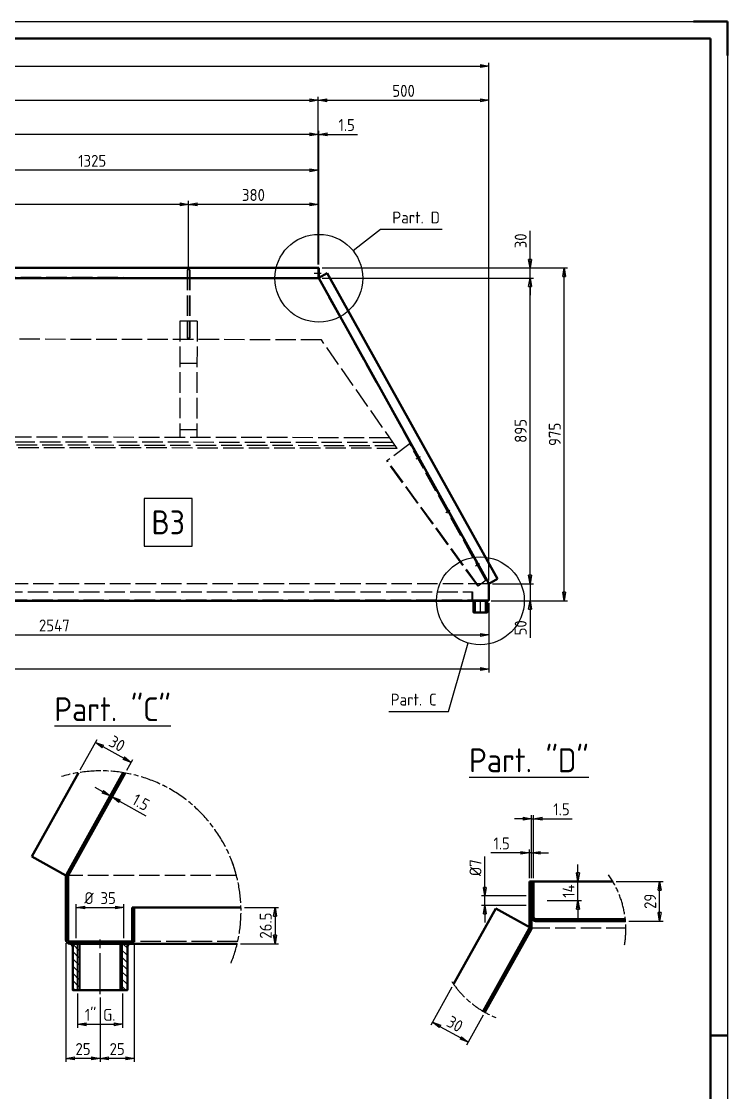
# Model space of a CAD drawing. Header units: millimetres. Extents: x 0 to 8400, y 0 to 5940.
# Drawn here: x 6331 to 8400, y 2803 to 5940 of the extents above; entities that cross this region are included whole.
import ezdxf

# ---------------------------------------------------------------- set-up
doc = ezdxf.new("R2010")
doc.units = ezdxf.units.MM
doc.header["$LTSCALE"] = 10
for name, pattern in [('AM_ISO02W050', [7.5, 6, -1.5]), ('AM_ISO08W050', [18, 12, -1.5, 3, -1.5]), ('AM_ISO08W050x2', [9, 6, -0.75, 1.5, -0.75])]:
    doc.linetypes.add(name, pattern=pattern)
for name, color, linetype, lineweight in [('AM_0', 7, 'Continuous', 50), ('AM_3', 6, 'AM_ISO02W050', 25), ('AM_4', 3, 'Continuous', 25), ('AM_5', 3, 'Continuous', 25), ('AM_7', 4, 'AM_ISO08W050', 25), ('AM_8', 1, 'Continuous', 25), ('AM_BOR', 7, 'Continuous', 50)]:
    doc.layers.add(name, color=color, linetype=linetype, lineweight=lineweight)
doc.styles.add('ACISOTS', font='isocp.shx', dxfattribs={"height": 1, "bigfont": 'bigfont.shx'})
doc.styles.get("Standard").update_dxf_attribs({"font": 'ISOCP.SHX'})
doc.dimstyles.new('AM_ISO$0', dxfattribs={"dimtxt": 3.5, "dimasz": 2.5, "dimexe": 1, "dimexo": 1, "dimgap": 1, "dimtad": 1, "dimdsep": 46, "dimtxsty": 'Standard', "dimblk": 'CLOSED', "dimcen": 0, "dimclrd": 256, "dimclre": 256, "dimclrt": 2, "dimadec": 0, "dimazin": 2, "dimtp": 0.1, "dimtm": 0.1, "dimtfac": 0.71, "dimtmove": 0, "dimatfit": 3, "dimfxl": 0, "dimlwd": -1, "dimlwe": -1, "dimarcsym": 1})
pattern_1 = [(135, (3152.084, 2556.747), (-10.6066, -10.6066), [])]
pattern_2 = [(45, (7175.4835, -2126.1043), (-3.535534, 3.535534), [])]
pattern_3 = [(135, (7175.4835, -2126.1043), (-3.535534, -3.535534), [])]

# ---------------------------------------------------------------- blocks, each defined once
blk = doc.blocks.new('A1')
for p, q in [((835, 589), (5, 589)), ((835, 5), (835, 589))]:
    blk.add_line(p, q)
at = {"color": 2}
blk.add_line((840, 297), (835, 297), dxfattribs=at)
at = {"layer": 'AM_BOR', "color": 1, "lineweight": 25}
for p, q in [((0, 594), (840, 594)), ((840, 594), (840, 0))]:
    blk.add_line(p, q, dxfattribs=at)
at = {"layer": 'AM_BOR'}
for p, q in [((840, 594), (830, 594)), ((840, 584), (840, 594))]:
    blk.add_line(p, q, dxfattribs=at)
blk = doc.blocks.new('_Closed')
at = {"color": 0, "linetype": 'ByBlock', "lineweight": -2}
for p, q in [((-1, 0.17), (0, 0)), ((-1, 0.17), (-1, -0.17)), ((0, 0), (-1, -0.17)), ((0, 0), (-1, 0))]:
    blk.add_line(p, q, dxfattribs=at)
blk = doc.blocks.new('*D18')
at = {"layer": 'AM_5', "transparency": 16777216}
for p, q in [((7700.7, 4236.1), (7700.7, 4133.1)), ((5153.7, 4234.6), (5153.7, 4133.1)), ((5178.7, 4143.1), (7675.7, 4143.1))]:
    blk.add_line(p, q, dxfattribs=at)
at = {"layer": 'Defpoints', "color": 0, "transparency": 16777216}
for p in [(5153.7, 4244.6), (7700.7, 4246.1), (7700.7, 4143.1)]:
    blk.add_point(p, dxfattribs=at)
at = {"layer": 'AM_5', "transparency": 16777216, "xscale": 25, "yscale": 25, "zscale": 25, "rotation": 180}
blk.add_blockref('_Closed', (5153.7, 4143.1), dxfattribs=at)
at = {"layer": 'AM_5', "transparency": 16777216, "xscale": 25, "yscale": 25, "zscale": 25}
blk.add_blockref('_Closed', (7700.7, 4143.1), dxfattribs=at)
at = {"layer": 'AM_5', "color": 2, "transparency": 16777216, "insert": (6427.2, 4170.6), "char_height": 35, "attachment_point": 5}
blk.add_mtext('2547', dxfattribs=at)
blk = doc.blocks.new('*D19')
at = {"layer": 'AM_5', "transparency": 16777216}
for p, q in [((600.7, 4236.1), (600.7, 4033.1)), ((7700.7, 4236.1), (7700.7, 4033.1)), ((7675.7, 4043.1), (625.7, 4043.1))]:
    blk.add_line(p, q, dxfattribs=at)
at = {"layer": 'Defpoints', "color": 0, "transparency": 16777216}
for p in [(600.7, 4246.1), (7700.7, 4246.1), (600.7, 4043.1)]:
    blk.add_point(p, dxfattribs=at)
at = {"layer": 'AM_5', "transparency": 16777216, "xscale": 25, "yscale": 25, "zscale": 25, "rotation": 180}
blk.add_blockref('_Closed', (600.7, 4043.1), dxfattribs=at)
at = {"layer": 'AM_5', "transparency": 16777216, "xscale": 25, "yscale": 25, "zscale": 25}
blk.add_blockref('_Closed', (7700.7, 4043.1), dxfattribs=at)
at = {"layer": 'AM_5', "color": 2, "transparency": 16777216, "insert": (4150.7, 4070.6), "char_height": 35, "attachment_point": 5}
blk.add_mtext('7100', dxfattribs=at)
blk = doc.blocks.new('A$C2CA74749')
at = {"layer": 'AM_3'}
for p, q in [((0, 0), (450.7, 55)), ((0.3, -2), (451, 53)), ((461.6, -30), (450.7, 55)), ((3.8, -30), (0, 0)), ((3.6, -28), (461.3, -28)), ((3.8, -30), (461.6, -30))]:
    blk.add_line(p, q, dxfattribs=at)
at = {"layer": 'AM_7', "linetype": 'AM_ISO08W050x2'}
for p, q in [((54.8, -36), (54.8, -22)), ((234.2, -36), (234.2, -22)), ((413.7, -36), (413.7, -22))]:
    blk.add_line(p, q, dxfattribs=at)
blk = doc.blocks.new('*D35')
at = {"layer": 'AM_5', "transparency": 16777216}
for p, q in [((6491.4, 3254.6), (6491.4, 3354.6)), ((6516.4, 3344.6), (6606.4, 3344.6)), ((6631.4, 3254.6), (6631.4, 3354.6))]:
    blk.add_line(p, q, dxfattribs=at)
at = {"layer": 'Defpoints', "color": 0, "transparency": 16777216}
for p in [(6631.4, 3344.6), (6491.4, 3244.6), (6631.4, 3244.6)]:
    blk.add_point(p, dxfattribs=at)
at = {"layer": 'AM_5', "transparency": 16777216, "xscale": 25, "yscale": 25, "zscale": 25, "rotation": 180}
blk.add_blockref('_Closed', (6491.4, 3344.6), dxfattribs=at)
at = {"layer": 'AM_5', "transparency": 16777216, "xscale": 25, "yscale": 25, "zscale": 25}
blk.add_blockref('_Closed', (6631.4, 3344.6), dxfattribs=at)
at = {"layer": 'AM_5', "color": 2, "transparency": 16777216, "insert": (6561.4, 3372.1), "char_height": 35, "attachment_point": 5}
blk.add_mtext('%%c 35', dxfattribs=at)
blk = doc.blocks.new('*D36')
at = {"layer": 'AM_5', "transparency": 16777216}
for p, q in [((6495.4, 3092.6), (6495.4, 2992.6)), ((6627.4, 3092.6), (6627.4, 2992.6)), ((6520.4, 3002.6), (6602.4, 3002.6))]:
    blk.add_line(p, q, dxfattribs=at)
at = {"layer": 'Defpoints', "color": 0, "transparency": 16777216}
for p in [(6495.4, 3102.6), (6627.4, 3102.6), (6627.4, 3002.6)]:
    blk.add_point(p, dxfattribs=at)
at = {"layer": 'AM_5', "transparency": 16777216, "xscale": 25, "yscale": 25, "zscale": 25, "rotation": 180}
blk.add_blockref('_Closed', (6495.4, 3002.6), dxfattribs=at)
at = {"layer": 'AM_5', "transparency": 16777216, "xscale": 25, "yscale": 25, "zscale": 25}
blk.add_blockref('_Closed', (6627.4, 3002.6), dxfattribs=at)
at = {"layer": 'AM_5', "color": 2, "transparency": 16777216, "insert": (6561.4, 3030.2), "char_height": 35, "attachment_point": 5}
blk.add_mtext('1" G.', dxfattribs=at)
blk = doc.blocks.new('*D47')
at = {"layer": 'AM_5', "transparency": 16777216}
for p, q in [((7688.8, 3403.7), (7688.8, 3494.2)), ((7809.6, 3378.7), (7678.8, 3378.7)), ((7688.8, 3350.7), (7688.8, 3378.7)), ((7809.6, 3350.7), (7678.8, 3350.7)), ((7688.8, 3325.7), (7688.8, 3300.7))]:
    blk.add_line(p, q, dxfattribs=at)
at = {"layer": 'Defpoints', "color": 0, "transparency": 16777216}
for p in [(7688.8, 3378.7), (7819.6, 3378.7), (7819.6, 3350.7)]:
    blk.add_point(p, dxfattribs=at)
at = {"layer": 'AM_5', "transparency": 16777216, "xscale": 25, "yscale": 25, "zscale": 25}
for p, rotation in [((7688.8, 3378.7), 270), ((7688.8, 3350.7), 90)]:
    blk.add_blockref('_Closed', p, dxfattribs=dict(at, rotation=rotation))
at = {"layer": 'AM_5', "color": 2, "transparency": 16777216, "insert": (7661.3, 3461.4), "char_height": 35, "attachment_point": 5, "rotation": 90}
blk.add_mtext('%%c7', dxfattribs=at)
blk = doc.blocks.new('*D48')
at = {"layer": 'AM_5', "transparency": 16777216}
for p, q in [((7819.6, 3430.7), (7819.6, 3514.7)), ((7825.6, 3430.7), (7825.6, 3514.7)), ((7794.6, 3504.7), (7706.1, 3504.7)), ((7825.6, 3504.7), (7819.6, 3504.7)), ((7850.6, 3504.7), (7875.6, 3504.7))]:
    blk.add_line(p, q, dxfattribs=at)
at = {"layer": 'Defpoints', "color": 0, "transparency": 16777216}
for p in [(7819.6, 3504.7), (7819.6, 3420.7), (7825.6, 3420.7)]:
    blk.add_point(p, dxfattribs=at)
at = {"layer": 'AM_5', "transparency": 16777216, "xscale": 25, "yscale": 25, "zscale": 25}
blk.add_blockref('_Closed', (7819.6, 3504.7), dxfattribs=at)
at = {"layer": 'AM_5', "transparency": 16777216, "xscale": 25, "yscale": 25, "zscale": 25, "rotation": 180}
blk.add_blockref('_Closed', (7825.6, 3504.7), dxfattribs=at)
at = {"layer": 'AM_5', "color": 2, "transparency": 16777216, "insert": (7737.9, 3532.2), "char_height": 35, "attachment_point": 5}
blk.add_mtext('1.5', dxfattribs=at)
blk = doc.blocks.new('*D49')
at = {"layer": 'AM_5', "transparency": 16777216}
for p, q in [((7825.6, 3430.7), (7825.6, 3614.7)), ((7831.6, 3430.7), (7831.6, 3614.7)), ((7800.6, 3604.7), (7775.6, 3604.7)), ((7825.6, 3604.7), (7831.6, 3604.7)), ((7856.6, 3604.7), (7945, 3604.7))]:
    blk.add_line(p, q, dxfattribs=at)
at = {"layer": 'Defpoints', "color": 0, "transparency": 16777216}
for p in [(7831.6, 3604.7), (7825.6, 3420.7), (7831.6, 3420.7)]:
    blk.add_point(p, dxfattribs=at)
at = {"layer": 'AM_5', "transparency": 16777216, "xscale": 25, "yscale": 25, "zscale": 25}
blk.add_blockref('_Closed', (7825.6, 3604.7), dxfattribs=at)
at = {"layer": 'AM_5', "transparency": 16777216, "xscale": 25, "yscale": 25, "zscale": 25, "rotation": 180}
blk.add_blockref('_Closed', (7831.6, 3604.7), dxfattribs=at)
at = {"layer": 'AM_5', "color": 2, "transparency": 16777216, "insert": (7913.3, 3632.2), "char_height": 35, "attachment_point": 5}
blk.add_mtext('1.5', dxfattribs=at)
blk = doc.blocks.new('*D50')
at = {"layer": 'AM_5', "transparency": 16777216}
for p, q in [((7961.6, 3445.7), (7961.6, 3470.7)), ((7841.6, 3420.7), (7971.6, 3420.7)), ((7961.6, 3364.7), (7961.6, 3420.7)), ((7871.6, 3364.7), (7971.6, 3364.7)), ((7961.6, 3339.7), (7961.6, 3314.7))]:
    blk.add_line(p, q, dxfattribs=at)
at = {"layer": 'Defpoints', "color": 0, "transparency": 16777216}
for p in [(7831.6, 3420.7), (7961.6, 3420.7), (7861.6, 3364.7)]:
    blk.add_point(p, dxfattribs=at)
at = {"layer": 'AM_5', "transparency": 16777216, "xscale": 25, "yscale": 25, "zscale": 25}
for p, rotation in [((7961.6, 3420.7), 270), ((7961.6, 3364.7), 90)]:
    blk.add_blockref('_Closed', p, dxfattribs=dict(at, rotation=rotation))
at = {"layer": 'AM_5', "color": 2, "transparency": 16777216, "insert": (7934.1, 3392.7), "char_height": 35, "attachment_point": 5, "rotation": 90}
blk.add_mtext('14', dxfattribs=at)
blk = doc.blocks.new('*D51')
at = {"layer": 'AM_5', "transparency": 16777216}
for p, q in [((8073.9, 3420.7), (8210.8, 3420.7)), ((8200.8, 3329.7), (8200.8, 3395.7)), ((8110.8, 3304.7), (8210.8, 3304.7))]:
    blk.add_line(p, q, dxfattribs=at)
at = {"layer": 'Defpoints', "color": 0, "transparency": 16777216}
for p in [(8063.9, 3420.7), (8200.8, 3420.7), (8100.8, 3304.7)]:
    blk.add_point(p, dxfattribs=at)
at = {"layer": 'AM_5', "transparency": 16777216, "xscale": 25, "yscale": 25, "zscale": 25}
for p, rotation in [((8200.8, 3420.7), 90), ((8200.8, 3304.7), 270)]:
    blk.add_blockref('_Closed', p, dxfattribs=dict(at, rotation=rotation))
at = {"layer": 'AM_5', "color": 2, "transparency": 16777216, "insert": (8173.3, 3362.7), "char_height": 35, "attachment_point": 5, "rotation": 90}
blk.add_mtext('29', dxfattribs=at)
blk = doc.blocks.new('*D52')
at = {"layer": 'AM_5', "transparency": 16777216}
for p, q in [((6661.4, 3240.6), (6661.4, 2892.6)), ((6561.4, 3080.6), (6561.4, 2892.6)), ((6636.4, 2902.6), (6586.4, 2902.6))]:
    blk.add_line(p, q, dxfattribs=at)
at = {"layer": 'Defpoints', "color": 0, "transparency": 16777216}
for p in [(6661.4, 3250.6), (6561.4, 3090.6), (6561.4, 2902.6)]:
    blk.add_point(p, dxfattribs=at)
at = {"layer": 'AM_5', "transparency": 16777216, "xscale": 25, "yscale": 25, "zscale": 25, "rotation": 180}
blk.add_blockref('_Closed', (6561.4, 2902.6), dxfattribs=at)
at = {"layer": 'AM_5', "transparency": 16777216, "xscale": 25, "yscale": 25, "zscale": 25}
blk.add_blockref('_Closed', (6661.4, 2902.6), dxfattribs=at)
at = {"layer": 'AM_5', "color": 2, "transparency": 16777216, "insert": (6611.4, 2930.1), "char_height": 35, "attachment_point": 5}
blk.add_mtext('25', dxfattribs=at)
blk = doc.blocks.new('*D53')
at = {"layer": 'AM_5', "transparency": 16777216}
for p, q in [((6461.4, 3240.6), (6461.4, 2892.6)), ((6561.4, 3080.6), (6561.4, 2892.6)), ((6536.4, 2902.6), (6486.4, 2902.6))]:
    blk.add_line(p, q, dxfattribs=at)
at = {"layer": 'Defpoints', "color": 0, "transparency": 16777216}
for p in [(6461.4, 3250.6), (6561.4, 3090.6), (6461.4, 2902.6)]:
    blk.add_point(p, dxfattribs=at)
at = {"layer": 'AM_5', "transparency": 16777216, "xscale": 25, "yscale": 25, "zscale": 25, "rotation": 180}
blk.add_blockref('_Closed', (6461.4, 2902.6), dxfattribs=at)
at = {"layer": 'AM_5', "transparency": 16777216, "xscale": 25, "yscale": 25, "zscale": 25}
blk.add_blockref('_Closed', (6561.4, 2902.6), dxfattribs=at)
at = {"layer": 'AM_5', "color": 2, "transparency": 16777216, "insert": (6511.4, 2930.1), "char_height": 35, "attachment_point": 5}
blk.add_mtext('25', dxfattribs=at)
blk = doc.blocks.new('*D54')
at = {"layer": 'AM_5', "transparency": 16777216}
for p, q in [((6624.2, 3730.9), (6586.2, 3662.7)), ((6629.4, 3728), (6591.4, 3659.8)), ((6569.2, 3683.6), (6547.4, 3695.8)), ((6591.1, 3671.4), (6596.3, 3668.5)), ((6618.1, 3656.4), (6695.4, 3613.3))]:
    blk.add_line(p, q, dxfattribs=at)
at = {"layer": 'Defpoints', "color": 0, "transparency": 16777216}
for p in [(6629, 3739.6), (6634.3, 3736.7), (6591.1, 3671.4)]:
    blk.add_point(p, dxfattribs=at)
at = {"layer": 'AM_5', "transparency": 16777216, "xscale": 25, "yscale": 25, "zscale": 25}
for p, rotation in [((6591.1, 3671.4), 330.8829260072795), ((6596.3, 3668.5), 150.8829260072795)]:
    blk.add_blockref('_Closed', p, dxfattribs=dict(at, rotation=rotation))
at = {"layer": 'AM_5', "color": 2, "transparency": 16777216, "insert": (6681.1, 3652.8), "char_height": 35, "attachment_point": 5, "rotation": 330.8829}
blk.add_mtext('1.5', dxfattribs=at)
blk = doc.blocks.new('*D55')
at = {"layer": 'AM_5', "transparency": 16777216}
for p, q in [((6984.2, 3344.6), (7084.2, 3344.6)), ((7074.2, 3319.6), (7074.2, 3263.6)), ((6973.1, 3238.6), (7084.2, 3238.6))]:
    blk.add_line(p, q, dxfattribs=at)
at = {"layer": 'Defpoints', "color": 0, "transparency": 16777216}
for p in [(6974.2, 3344.6), (6963.1, 3238.6), (7074.2, 3238.6)]:
    blk.add_point(p, dxfattribs=at)
at = {"layer": 'AM_5', "transparency": 16777216, "xscale": 25, "yscale": 25, "zscale": 25}
for p, rotation in [((7074.2, 3344.6), 90), ((7074.2, 3238.6), 270)]:
    blk.add_blockref('_Closed', p, dxfattribs=dict(at, rotation=rotation))
at = {"layer": 'AM_5', "color": 2, "transparency": 16777216, "insert": (7046.7, 3291.6), "char_height": 35, "attachment_point": 5, "rotation": 90}
blk.add_mtext('26.5', dxfattribs=at)
blk = doc.blocks.new('*D56')
at = {"layer": 'AM_5', "transparency": 16777216}
for p, q in [((7592.4, 3111.1), (7530.5, 3000)), ((7684, 3028.9), (7635.4, 2941.6)), ((7557.2, 2996.5), (7618.4, 2962.5))]:
    blk.add_line(p, q, dxfattribs=at)
at = {"layer": 'Defpoints', "color": 0, "transparency": 16777216}
for p in [(7597.3, 3119.9), (7688.9, 3037.7), (7640.2, 2950.3)]:
    blk.add_point(p, dxfattribs=at)
at = {"layer": 'AM_5', "transparency": 16777216, "xscale": 25, "yscale": 25, "zscale": 25}
for p, rotation in [((7535.4, 3008.7), 150.8829260072643), ((7640.2, 2950.3), 330.8829260072642)]:
    blk.add_blockref('_Closed', p, dxfattribs=dict(at, rotation=rotation))
at = {"layer": 'AM_5', "color": 2, "transparency": 16777216, "insert": (7601.2, 3003.5), "char_height": 35, "attachment_point": 5, "rotation": 330.8829}
blk.add_mtext('30', dxfattribs=at)
blk = doc.blocks.new('*D59')
at = {"layer": 'AM_5', "transparency": 16777216}
for p, q in [((5875.7, 5312.6), (5875.7, 5514.1)), ((7175.7, 5504.1), (5900.7, 5504.1)), ((7200.7, 5228.1), (7200.7, 5514.1))]:
    blk.add_line(p, q, dxfattribs=at)
at = {"layer": 'Defpoints', "color": 0, "transparency": 16777216}
for p in [(5875.7, 5504.1), (5875.7, 5302.6), (7200.7, 5218.1)]:
    blk.add_point(p, dxfattribs=at)
at = {"layer": 'AM_5', "transparency": 16777216, "xscale": 25, "yscale": 25, "zscale": 25, "rotation": 180}
blk.add_blockref('_Closed', (5875.7, 5504.1), dxfattribs=at)
at = {"layer": 'AM_5', "transparency": 16777216, "xscale": 25, "yscale": 25, "zscale": 25}
blk.add_blockref('_Closed', (7200.7, 5504.1), dxfattribs=at)
at = {"layer": 'AM_5', "color": 2, "transparency": 16777216, "insert": (6538.2, 5531.6), "char_height": 35, "attachment_point": 5}
blk.add_mtext('1325', dxfattribs=at)
blk = doc.blocks.new('*D60')
at = {"layer": 'AM_5', "transparency": 16777216}
for p, q in [((4150.7, 5262.3), (4150.7, 5619.1)), ((7200.7, 5228.1), (7200.7, 5619.1)), ((7175.7, 5609.1), (4175.7, 5609.1))]:
    blk.add_line(p, q, dxfattribs=at)
at = {"layer": 'Defpoints', "color": 0, "transparency": 16777216}
for p in [(4150.7, 5609.1), (4150.7, 5252.3), (7200.7, 5218.1)]:
    blk.add_point(p, dxfattribs=at)
at = {"layer": 'AM_5', "transparency": 16777216, "xscale": 25, "yscale": 25, "zscale": 25, "rotation": 180}
blk.add_blockref('_Closed', (4150.7, 5609.1), dxfattribs=at)
at = {"layer": 'AM_5', "transparency": 16777216, "xscale": 25, "yscale": 25, "zscale": 25}
blk.add_blockref('_Closed', (7200.7, 5609.1), dxfattribs=at)
at = {"layer": 'AM_5', "color": 2, "transparency": 16777216, "insert": (5675.7, 5636.6), "char_height": 35, "attachment_point": 5}
blk.add_mtext('3050', dxfattribs=at)
blk = doc.blocks.new('*D63')
at = {"layer": 'AM_5', "transparency": 16777216}
for p, q in [((7200.7, 5228.1), (7200.7, 5619.1)), ((7202.2, 5228.1), (7202.2, 5619.1)), ((7175.7, 5609.1), (7150.7, 5609.1)), ((7200.7, 5609.1), (7202.2, 5609.1)), ((7227.2, 5609.1), (7315.6, 5609.1))]:
    blk.add_line(p, q, dxfattribs=at)
at = {"layer": 'Defpoints', "color": 0, "transparency": 16777216}
for p in [(7202.2, 5609.1), (7200.7, 5218.1), (7202.2, 5218.1)]:
    blk.add_point(p, dxfattribs=at)
at = {"layer": 'AM_5', "transparency": 16777216, "xscale": 25, "yscale": 25, "zscale": 25}
blk.add_blockref('_Closed', (7200.7, 5609.1), dxfattribs=at)
at = {"layer": 'AM_5', "transparency": 16777216, "xscale": 25, "yscale": 25, "zscale": 25, "rotation": 180}
blk.add_blockref('_Closed', (7202.2, 5609.1), dxfattribs=at)
at = {"layer": 'AM_5', "color": 2, "transparency": 16777216, "insert": (7283.9, 5636.6), "char_height": 35, "attachment_point": 5}
blk.add_mtext('1.5', dxfattribs=at)
blk = doc.blocks.new('*D64')
at = {"layer": 'AM_5', "transparency": 16777216}
for p, q in [((1100.7, 5228.1), (1100.7, 5719.1)), ((7200.7, 5228.1), (7200.7, 5719.1)), ((1125.7, 5709.1), (7175.7, 5709.1))]:
    blk.add_line(p, q, dxfattribs=at)
at = {"layer": 'Defpoints', "color": 0, "transparency": 16777216}
for p in [(7200.7, 5709.1), (1100.7, 5218.1), (7200.7, 5218.1)]:
    blk.add_point(p, dxfattribs=at)
at = {"layer": 'AM_5', "transparency": 16777216, "xscale": 25, "yscale": 25, "zscale": 25, "rotation": 180}
blk.add_blockref('_Closed', (1100.7, 5709.1), dxfattribs=at)
at = {"layer": 'AM_5', "transparency": 16777216, "xscale": 25, "yscale": 25, "zscale": 25}
blk.add_blockref('_Closed', (7200.7, 5709.1), dxfattribs=at)
at = {"layer": 'AM_5', "color": 2, "transparency": 16777216, "insert": (4150.7, 5736.6), "char_height": 35, "attachment_point": 5}
blk.add_mtext('6100', dxfattribs=at)
blk = doc.blocks.new('*D73')
at = {"layer": 'AM_5', "transparency": 16777216}
for p, q in [((7212.2, 5218.1), (7931.2, 5218.1)), ((7921.2, 4268.1), (7921.2, 5193.1)), ((7707.7, 4243.1), (7931.2, 4243.1))]:
    blk.add_line(p, q, dxfattribs=at)
at = {"layer": 'Defpoints', "color": 0, "transparency": 16777216}
for p in [(7202.2, 5218.1), (7921.2, 5218.1), (7697.7, 4243.1)]:
    blk.add_point(p, dxfattribs=at)
at = {"layer": 'AM_5', "transparency": 16777216, "xscale": 25, "yscale": 25, "zscale": 25}
for p, rotation in [((7921.2, 5218.1), 90), ((7921.2, 4243.1), 270)]:
    blk.add_blockref('_Closed', p, dxfattribs=dict(at, rotation=rotation))
at = {"layer": 'AM_5', "color": 2, "transparency": 16777216, "insert": (7893.7, 4730.6), "char_height": 35, "attachment_point": 5, "rotation": 90}
blk.add_mtext('975', dxfattribs=at)
blk = doc.blocks.new('*D74')
at = {"layer": 'AM_5', "transparency": 16777216}
for p, q in [((7821.2, 4318.1), (7821.2, 4343.1)), ((7710.7, 4293.1), (7831.2, 4293.1)), ((7821.2, 4293.1), (7821.2, 4243.1)), ((7707.7, 4243.1), (7831.2, 4243.1)), ((7821.2, 4218.1), (7821.2, 4134.5))]:
    blk.add_line(p, q, dxfattribs=at)
at = {"layer": 'Defpoints', "color": 0, "transparency": 16777216}
for p in [(7700.7, 4293.1), (7697.7, 4243.1), (7821.2, 4243.1)]:
    blk.add_point(p, dxfattribs=at)
at = {"layer": 'AM_5', "transparency": 16777216, "xscale": 25, "yscale": 25, "zscale": 25}
for p, rotation in [((7821.2, 4293.1), 270), ((7821.2, 4243.1), 90)]:
    blk.add_blockref('_Closed', p, dxfattribs=dict(at, rotation=rotation))
at = {"layer": 'AM_5', "color": 2, "transparency": 16777216, "insert": (7793.7, 4163.8), "char_height": 35, "attachment_point": 5, "rotation": 90}
blk.add_mtext('50', dxfattribs=at)
blk = doc.blocks.new('*D75')
at = {"layer": 'AM_5', "transparency": 16777216}
for p, q in [((7212.2, 5188.1), (7831.2, 5188.1)), ((7821.2, 4318.1), (7821.2, 5163.1)), ((7710.7, 4293.1), (7831.2, 4293.1))]:
    blk.add_line(p, q, dxfattribs=at)
at = {"layer": 'Defpoints', "color": 0, "transparency": 16777216}
for p in [(7202.2, 5188.1), (7821.2, 5188.1), (7700.7, 4293.1)]:
    blk.add_point(p, dxfattribs=at)
at = {"layer": 'AM_5', "transparency": 16777216, "xscale": 25, "yscale": 25, "zscale": 25}
for p, rotation in [((7821.2, 5188.1), 90), ((7821.2, 4293.1), 270)]:
    blk.add_blockref('_Closed', p, dxfattribs=dict(at, rotation=rotation))
at = {"layer": 'AM_5', "color": 2, "transparency": 16777216, "insert": (7793.7, 4740.6), "char_height": 35, "attachment_point": 5, "rotation": 90}
blk.add_mtext('895', dxfattribs=at)
blk = doc.blocks.new('*D76')
at = {"layer": 'AM_5', "transparency": 16777216}
for p, q in [((7821.2, 5243.1), (7821.2, 5326.6)), ((7212.2, 5218.1), (7831.2, 5218.1)), ((7821.2, 5188.1), (7821.2, 5218.1)), ((7212.2, 5188.1), (7831.2, 5188.1)), ((7821.2, 5163.1), (7821.2, 5138.1))]:
    blk.add_line(p, q, dxfattribs=at)
at = {"layer": 'Defpoints', "color": 0, "transparency": 16777216}
for p in [(7202.2, 5218.1), (7821.2, 5218.1), (7202.2, 5188.1)]:
    blk.add_point(p, dxfattribs=at)
at = {"layer": 'AM_5', "transparency": 16777216, "xscale": 25, "yscale": 25, "zscale": 25}
for p, rotation in [((7821.2, 5218.1), 270), ((7821.2, 5188.1), 90)]:
    blk.add_blockref('_Closed', p, dxfattribs=dict(at, rotation=rotation))
at = {"layer": 'AM_5', "color": 2, "transparency": 16777216, "insert": (7793.7, 5297.3), "char_height": 35, "attachment_point": 5, "rotation": 90}
blk.add_mtext('30', dxfattribs=at)
blk = doc.blocks.new('*D79')
at = {"layer": 'AM_5', "transparency": 16777216}
for p, q in [((600.7, 4302.3), (600.7, 5819.1)), ((625.7, 5809.1), (7675.7, 5809.1)), ((7700.7, 4302.3), (7700.7, 5819.1))]:
    blk.add_line(p, q, dxfattribs=at)
at = {"layer": 'Defpoints', "color": 0, "transparency": 16777216}
for p in [(7700.7, 5809.1), (600.7, 4292.3), (7700.7, 4292.3)]:
    blk.add_point(p, dxfattribs=at)
at = {"layer": 'AM_5', "transparency": 16777216, "xscale": 25, "yscale": 25, "zscale": 25, "rotation": 180}
blk.add_blockref('_Closed', (600.7, 5809.1), dxfattribs=at)
at = {"layer": 'AM_5', "transparency": 16777216, "xscale": 25, "yscale": 25, "zscale": 25}
blk.add_blockref('_Closed', (7700.7, 5809.1), dxfattribs=at)
at = {"layer": 'AM_5', "color": 2, "transparency": 16777216, "insert": (4150.7, 5836.6), "char_height": 35, "attachment_point": 5}
blk.add_mtext('7100', dxfattribs=at)
blk = doc.blocks.new('*D80')
at = {"layer": 'AM_5', "transparency": 16777216}
for p, q in [((6503.3, 3748.1), (6552.8, 3837)), ((6569.7, 3816.1), (6630.9, 3782)), ((6640.2, 3747.3), (6657.6, 3778.6))]:
    blk.add_line(p, q, dxfattribs=at)
at = {"layer": 'Defpoints', "color": 0, "transparency": 16777216}
for p in [(6652.7, 3769.8), (6498.4, 3739.4), (6635.3, 3738.5)]:
    blk.add_point(p, dxfattribs=at)
at = {"layer": 'AM_5', "transparency": 16777216, "xscale": 25, "yscale": 25, "zscale": 25}
for p, rotation in [((6547.9, 3828.2), 150.88292600726), ((6652.7, 3769.8), 330.88292600726)]:
    blk.add_blockref('_Closed', p, dxfattribs=dict(at, rotation=rotation))
at = {"layer": 'AM_5', "color": 2, "transparency": 16777216, "insert": (6611, 3824.6), "char_height": 35, "attachment_point": 5, "rotation": 330.8829}
blk.add_mtext('30', dxfattribs=at)
blk = doc.blocks.new('*D100')
at = {"layer": 'AM_5', "transparency": 16777216}
for p, q in [((4720.7, 5216.9), (4720.7, 5414.1)), ((6795.8, 5404.1), (4745.7, 5404.1)), ((6820.8, 5222.5), (6820.8, 5414.1))]:
    blk.add_line(p, q, dxfattribs=at)
at = {"layer": 'Defpoints', "color": 0, "transparency": 16777216}
for p in [(4720.7, 5404.1), (6820.8, 5212.5), (4720.7, 5206.9)]:
    blk.add_point(p, dxfattribs=at)
at = {"layer": 'AM_5', "transparency": 16777216, "xscale": 25, "yscale": 25, "zscale": 25, "rotation": 180}
blk.add_blockref('_Closed', (4720.7, 5404.1), dxfattribs=at)
at = {"layer": 'AM_5', "transparency": 16777216, "xscale": 25, "yscale": 25, "zscale": 25}
blk.add_blockref('_Closed', (6820.8, 5404.1), dxfattribs=at)
at = {"layer": 'AM_5', "color": 2, "transparency": 16777216, "insert": (5770.7, 5431.6), "char_height": 35, "attachment_point": 5}
blk.add_mtext('2100', dxfattribs=at)
blk = doc.blocks.new('*D101')
at = {"layer": 'AM_5', "transparency": 16777216}
for p, q in [((6820.8, 5222.5), (6820.8, 5414.1)), ((7175.7, 5404.1), (6845.8, 5404.1)), ((7200.7, 5228.1), (7200.7, 5414.1))]:
    blk.add_line(p, q, dxfattribs=at)
at = {"layer": 'Defpoints', "color": 0, "transparency": 16777216}
for p in [(6820.8, 5404.1), (6820.8, 5212.5), (7200.7, 5218.1)]:
    blk.add_point(p, dxfattribs=at)
at = {"layer": 'AM_5', "transparency": 16777216, "xscale": 25, "yscale": 25, "zscale": 25, "rotation": 180}
blk.add_blockref('_Closed', (6820.8, 5404.1), dxfattribs=at)
at = {"layer": 'AM_5', "transparency": 16777216, "xscale": 25, "yscale": 25, "zscale": 25}
blk.add_blockref('_Closed', (7200.7, 5404.1), dxfattribs=at)
at = {"layer": 'AM_5', "color": 2, "transparency": 16777216, "insert": (7010.7, 5431.6), "char_height": 35, "attachment_point": 5}
blk.add_mtext('380', dxfattribs=at)
blk = doc.blocks.new('MANICOTTO 1')
at = {"layer": 'AM_0', "color": 3}
blk.add_lwpolyline([(0, -20), (34, -20), (34, 20), (0, 20)], close=True, dxfattribs=at)
at = {"layer": 'AM_3', "lineweight": 25}
for p, q in [((34, 16.5), (0, 16.5)), ((34, -16.5), (0, -16.5))]:
    blk.add_line(p, q, dxfattribs=at)
at = {"layer": 'AM_3', "lineweight": 35}
for p, q in [((34, 15.021485), (0, 15.021485)), ((34, -15.021485), (0, -15.021485))]:
    blk.add_line(p, q, dxfattribs=at)
at = {"layer": 'AM_7'}
blk.add_line((37, 0), (-3, 0), dxfattribs=at)
blk = doc.blocks.new('*S111')
at = {"layer": 'AM_5', "color": 3, "linetype": 'Continuous'}
blk.add_line((7630.5, 4085.8), (7640.2, 4119.4), dxfattribs=at)
at = {"layer": 'AM_5', "color": 3}
for p, q in [((7582.5, 3918.6), (7630.5, 4085.8)), ((7407.5, 3918.6), (7582.5, 3918.6))]:
    blk.add_line(p, q, dxfattribs=at)
at = {"layer": 'AM_5', "color": 2, "insert": (7547.5, 3936.1), "char_height": 35, "attachment_point": 9, "style": 'ACISOTS'}
blk.add_mtext('Part. C', dxfattribs=at)
blk = doc.blocks.new('*S112')
at = {"layer": 'AM_5', "color": 3}
for p, q in [((7382.7, 5330.7), (7330.6, 5289.4)), ((7563.2, 5330.7), (7382.7, 5330.7))]:
    blk.add_line(p, q, dxfattribs=at)
at = {"layer": 'AM_5', "color": 3, "linetype": 'Continuous'}
blk.add_line((7330.6, 5289.4), (7303.1, 5267.6), dxfattribs=at)
at = {"layer": 'AM_5', "color": 2, "insert": (7417.7, 5348.2), "char_height": 35, "attachment_point": 7, "style": 'ACISOTS'}
blk.add_mtext('Part. D', dxfattribs=at)
blk = doc.blocks.new('*D118')
at = {"layer": 'AM_5', "transparency": 16777216}
for p, q in [((7200.7, 5228.1), (7200.7, 5719.1)), ((7700.7, 4302.3), (7700.7, 5719.1)), ((7225.7, 5709.1), (7675.7, 5709.1))]:
    blk.add_line(p, q, dxfattribs=at)
at = {"layer": 'Defpoints', "color": 0, "transparency": 16777216}
for p in [(7700.7, 5709.1), (7200.7, 5218.1), (7700.7, 4292.3)]:
    blk.add_point(p, dxfattribs=at)
at = {"layer": 'AM_5', "transparency": 16777216, "xscale": 25, "yscale": 25, "zscale": 25, "rotation": 180}
blk.add_blockref('_Closed', (7200.7, 5709.1), dxfattribs=at)
at = {"layer": 'AM_5', "transparency": 16777216, "xscale": 25, "yscale": 25, "zscale": 25}
blk.add_blockref('_Closed', (7700.7, 5709.1), dxfattribs=at)
at = {"layer": 'AM_5', "color": 2, "transparency": 16777216, "insert": (7450.7, 5736.6), "char_height": 35, "attachment_point": 5}
blk.add_mtext('500', dxfattribs=at)

msp = doc.modelspace()

# ---------------------------------------------------------------- hatches: boundary and pattern name
at = {"layer": 'AM_8'}
h = msp.add_hatch(dxfattribs=at)
h.set_pattern_fill('_U', color=256, scale=10, angle=45, style=0, pattern_type=0)
h.set_pattern_definition([(45, (3152.084, 2556.747), (-7.071068, 7.071068), [])])
edge = h.paths.add_edge_path()
edge.add_line((6473.382, 3238.632), (6491.382, 3238.632))
edge.add_line((6491.382, 3238.632), (6491.382, 3244.632))
edge.add_line((6491.382, 3244.632), (6473.382, 3244.632))
edge.add_arc((6473.382, 3250.632), 6, 180, 270, ccw=False)
edge.add_line((6467.382, 3250.632), (6467.382, 3435.516))
edge.add_arc((6473.382, 3435.516), 6, 150.882926, 180, ccw=False)
edge.add_line((6468.14, 3438.435), (6635.298, 3738.547))
edge.add_arc((6563.672, 3334.14), 410.702, 79.956362, 80.844442)
edge.add_line((6629.021, 3739.609), (6462.899, 3441.355))
edge.add_arc((6473.382, 3435.516), 12, 150.882926, 180)
edge.add_line((6461.382, 3435.516), (6461.382, 3250.632))
edge.add_arc((6473.382, 3250.632), 12, 180, 270)
h = msp.add_hatch(dxfattribs=at)
h.set_pattern_fill('_U', color=256, scale=5, angle=135, style=0, pattern_type=0)
h.set_pattern_definition(pattern_3)
h.paths.add_polyline_path([(7819.587, 3420.676), (7819.587, 3378.676), (7825.587, 3378.676), (7825.587, 3420.676)])
h = msp.add_hatch(dxfattribs=at)
h.set_pattern_fill('_U', color=256, scale=5, angle=45, style=0, pattern_type=0)
h.set_pattern_definition(pattern_2)
h.paths.add_polyline_path([(7825.587, 3420.676), (7825.587, 3378.676), (7831.587, 3378.676), (7831.587, 3420.676)])
h = msp.add_hatch(dxfattribs=at)
h.set_pattern_fill('_U', color=256, scale=10, angle=45, style=0, pattern_type=0)
h.set_pattern_definition([(45, (6243.856, -613.323), (-7.071068, 7.071068), [])])
edge = h.paths.add_edge_path()
edge.add_line((6649.382, 3244.632), (6631.382, 3244.632))
edge.add_line((6631.382, 3244.632), (6631.382, 3238.632))
edge.add_line((6631.382, 3238.632), (6649.382, 3238.632))
edge.add_arc((6649.382, 3250.632), 12, 270, 360)
edge.add_line((6661.382, 3250.632), (6661.382, 3344.632))
edge.add_line((6661.382, 3344.632), (6655.382, 3344.632))
edge.add_line((6655.382, 3344.632), (6655.382, 3250.632))
edge.add_arc((6649.382, 3250.632), 6, -90, 0, ccw=False)
h = msp.add_hatch(dxfattribs=at)
h.set_pattern_fill('_U', color=256, scale=5, angle=135, style=0, pattern_type=0)
h.set_pattern_definition(pattern_3)
edge = h.paths.add_edge_path()
edge.add_line((7825.587, 3286.234), (7825.587, 3350.676))
edge.add_line((7825.587, 3350.676), (7819.587, 3350.676))
edge.add_line((7819.587, 3350.676), (7819.587, 3286.234))
edge.add_arc((7813.587, 3286.234), 6, -29.117074, 0, ccw=False)
edge.add_line((7818.828, 3283.314), (7683.666, 3040.645))
edge.add_arc((7824.07, 3280.395), 277.837, 239.645504, 240.882926)
edge.add_line((7688.876, 3037.669), (7824.07, 3280.395))
edge.add_arc((7813.587, 3286.234), 12, 330.882926, 360)
h = msp.add_hatch(dxfattribs=at)
h.set_pattern_fill('_U', color=256, scale=5, angle=45, style=0, pattern_type=0)
h.set_pattern_definition(pattern_2)
edge = h.paths.add_edge_path()
edge.add_line((7831.587, 3316.676), (7831.587, 3350.676))
edge.add_line((7831.587, 3350.676), (7825.587, 3350.676))
edge.add_line((7825.587, 3350.676), (7825.587, 3316.676))
edge.add_arc((7837.587, 3316.676), 12, 180, 270)
edge.add_line((7837.587, 3304.676), (8100.844, 3304.676))
edge.add_arc((7824.07, 3280.395), 277.837, 5.013626, 6.256985)
edge.add_line((8100.252, 3310.676), (7837.587, 3310.676))
edge.add_arc((7837.587, 3316.676), 6, 180, 270, ccw=False)
h = msp.add_hatch(dxfattribs=at)
h.set_pattern_fill('_U', color=256, scale=15, angle=135, style=0, pattern_type=0)
h.set_pattern_definition(pattern_1)
h.paths.add_polyline_path([(6501.296, 3102.632), (6501.296, 3238.632), (6491.382, 3238.632), (6481.382, 3238.632), (6481.382, 3102.632)])
h = msp.add_hatch(dxfattribs=at)
h.set_pattern_fill('_U', color=256, scale=15, angle=135, style=0, pattern_type=0)
h.set_pattern_definition(pattern_1)
h.paths.add_polyline_path([(6631.382, 3238.632), (6621.468, 3238.632), (6621.468, 3102.632), (6641.382, 3102.632), (6641.382, 3238.632)])

# ---------------------------------------------------------------- linework, layer by layer
at = {"layer": 'AM_0', "color": 2}
for p, q in [((7202.167, 5218.054), (1099.167, 5218.054)), ((7202.167, 5218.054), (7202.167, 5188.444)), ((5155.167, 5188.054), (7202.218, 5188.054)), ((7226.805, 5202.39), (7202.167, 5188.667)), ((7700.288, 4293.735), (7202.356, 5187.714)), ((7226.805, 5202.39), (7725.565, 4306.922)), ((7725.565, 4306.922), (7700.577, 4293.004)), ((7700.667, 4292.275), (7700.667, 4246.054)), ((7697.667, 4243.054), (603.667, 4243.054))]:
    msp.add_line(p, q, dxfattribs=at)
at = {"layer": 'AM_0'}
for p, q in [((6498.393, 3739.362), (6361.649, 3493.854)), ((6462.899, 3441.355), (6629.021, 3739.609)), ((6468.14, 3438.435), (6635.298, 3738.547)), ((6361.649, 3493.854), (6461.243, 3438.382)), ((6461.382, 3435.516), (6461.382, 3250.632)), ((6467.382, 3435.516), (6467.382, 3250.632)), ((8063.892, 3420.676), (7819.587, 3420.676)), ((7819.587, 3420.676), (7819.587, 3286.234)), ((7825.587, 3420.676), (7825.587, 3286.234)), ((7831.587, 3420.676), (7831.587, 3316.676)), ((6655.382, 3344.632), (6973.643, 3344.632)), ((6655.382, 3344.632), (6655.382, 3250.632)), ((6661.382, 3344.632), (6661.382, 3250.632)), ((7721.036, 3342.019), (7597.301, 3119.867)), ((7721.036, 3342.019), (7819.587, 3287.128)), ((7837.587, 3310.676), (8100.252, 3310.676)), ((8100.844, 3304.676), (7837.587, 3304.676)), ((7683.666, 3040.645), (7818.828, 3283.314)), ((7688.876, 3037.669), (7824.07, 3280.395)), ((6649.382, 3244.632), (6473.382, 3244.632)), ((6963.114, 3238.632), (6473.382, 3238.632)), ((6491.382, 3238.632), (6491.382, 3244.632)), ((6501.296, 3102.632), (6501.296, 3238.632)), ((6621.468, 3102.632), (6621.468, 3238.632)), ((6631.382, 3238.632), (6631.382, 3244.632))]:
    msp.add_line(p, q, dxfattribs=at)
msp.add_lwpolyline([(6481.382, 3238.632), (6481.382, 3102.632), (6641.382, 3102.632), (6641.382, 3238.632)], close=True, dxfattribs=at)
at = {"layer": 'AM_0', "color": 2}
for centre, radius, start, end in [((7203.667, 5188.444), 1.5, 180, 209.117074), ((7697.667, 4292.275), 3, 0, 29.117074), ((7697.667, 4246.054), 3, 270, 0)]:
    msp.add_arc(centre, radius, start, end, dxfattribs=at)
at = {"layer": 'AM_0'}
for centre, radius, start, end in [((6473.382, 3435.516), 12, 150.882926, 180), ((6473.382, 3435.516), 6, 150.882926, 180), ((7837.587, 3316.676), 12, 180, 270), ((7837.587, 3316.676), 6, 180, 270), ((7813.587, 3286.234), 6, 330.882926, 0), ((7813.587, 3286.234), 12, 330.882926, 0), ((6473.382, 3250.632), 12, 180, 270), ((6473.382, 3250.632), 6, 180, 270), ((6649.382, 3250.632), 12, 270, 0), ((6649.382, 3250.632), 6, 270, 0)]:
    msp.add_arc(centre, radius, start, end, dxfattribs=at)
at = {"layer": 'AM_3'}
for p, q in [((6816.758, 5212.478), (6816.409, 5012.478)), ((6824.758, 5212.464), (6816.758, 5212.478)), ((6817.758, 5212.476), (6817.496, 5062.476)), ((6823.758, 5212.465), (6823.496, 5062.466)), ((6824.758, 5212.464), (6824.409, 5012.464)), ((7199.167, 5218.054), (7199.167, 5191.054)), ((7200.667, 5218.054), (7200.667, 5188.444)), ((4153.667, 5194.554), (7197.667, 5189.554)), ((4153.667, 5193.054), (7197.667, 5188.054)), ((7698.977, 4293.005), (7201.046, 5186.984)), ((6795.496, 5062.514), (6794.9, 4721.045)), ((6845.496, 5062.427), (6795.496, 5062.514)), ((6817.496, 5062.476), (6817.409, 5012.476)), ((6823.496, 5062.466), (6823.409, 5012.466)), ((6845.496, 5062.427), (6844.9, 4720.956)), ((7209.931, 5007.457), (4377.345, 5012.317)), ((6824.409, 5012.464), (6816.409, 5012.478)), ((7431.766, 4689.45), (7209.931, 5007.457)), ((6795.281, 4939.025), (6845.281, 4938.937)), ((6794.942, 4745.075), (6844.942, 4744.988)), ((7420.085, 4706.2), (4331.81, 4711.466)), ((7410.16, 4720.397), (4331.835, 4725.676)), ((7431.786, 4689.45), (4331.781, 4694.796)), ((7426.589, 4696.889), (4331.794, 4702.156)), ((7700.243, 4293.054), (602.384, 4293.054)), ((649.167, 4269.554), (7652.167, 4269.554)), ((7650.667, 4269.554), (7650.667, 4246.054)), ((7652.167, 4269.554), (7652.167, 4246.054)), ((7699.167, 4292.275), (7699.167, 4246.054)), ((7697.667, 4244.554), (603.667, 4244.554)), ((6960.859, 3438.632), (6468.25, 3438.632)), ((7819.587, 3284.676), (8101.874, 3284.676)), ((6964.502, 3244.632), (6659.774, 3244.632))]:
    msp.add_line(p, q, dxfattribs=at)
for centre, radius, start, end in [((7197.667, 5191.054), 1.5, 270, 0), ((7197.667, 5191.054), 3, 270, 360), ((7203.667, 5188.444), 3, 180, 209.117074), ((7697.667, 4292.275), 1.5, 360, 29.117074), ((7653.667, 4246.054), 3, 180, 270), ((7653.667, 4246.054), 1.5, 180, 270), ((7697.667, 4246.054), 1.5, 270, 0)]:
    msp.add_arc(centre, radius, start, end, dxfattribs=at)
at = {"layer": 'AM_4'}
for p, q in [((6495.382, 3102.632), (6495.382, 3238.632)), ((6627.382, 3102.632), (6627.382, 3238.632))]:
    msp.add_line(p, q, dxfattribs=at)
at = {"layer": 'AM_5', "color": 2}
for p, q in [((6830.963, 4542.718), (6690.963, 4542.718)), ((6690.963, 4542.718), (6690.963, 4402.718)), ((6830.963, 4402.718), (6830.963, 4542.718)), ((6690.963, 4402.718), (6830.963, 4402.718))]:
    msp.add_line(p, q, dxfattribs=at)
for centre in [(7202.356, 5187.714), (7675.667, 4243.054)]:
    msp.add_circle(centre, 128.616, dxfattribs=at)
at = {"layer": 'AM_7', "linetype": 'AM_ISO08W050x2'}
msp.add_line((7189.115, 5203.054), (7209.219, 5203.054), dxfattribs=at)
at = {"layer": 'AM_7'}
msp.add_line((6561.382, 3090.632), (6561.382, 3250.632), dxfattribs=at)
at = {"layer": 'AM_7', "linetype": 'AM_ISO08W050x2'}
for centre, radius, start, end in [((6563.672, 3334.14), 410.702, 14.739511, 106.358285), ((6563.672, 3334.14), 410.702, 338.220817, 21.325307), ((7824.07, 3280.395), 277.837, 350.647379, 35.074478), ((7824.07, 3280.395), 277.837, 213.192067, 248.147355)]:
    msp.add_arc(centre, radius, start, end, dxfattribs=at)
at = {"layer": 'AM_8', "lineweight": 35}
for points in [[(6481.382, 3238.632), (6473.382, 3238.632), (6481.382, 3222.632)], [(6641.382, 3238.632), (6641.382, 3222.632), (6649.382, 3238.632)]]:
    msp.add_solid(points, dxfattribs=at)

# ---------------------------------------------------------------- block references
at = {"layer": 'AM_0', "lineweight": 0, "xscale": 10, "yscale": 10, "zscale": 10}
msp.add_blockref('A1', (0, 0), dxfattribs=at)
at = {"layer": 'AM_0', "rotation": 119.1170739927305}
msp.add_blockref('A$C2CA74749', (7668.731, 4285.655), dxfattribs=at)
at = {"layer": 'AM_0', "xscale": -1, "rotation": 90}
msp.add_blockref('MANICOTTO 1', (7675.667, 4243.054), dxfattribs=at)
at = {"layer": 'AM_5'}
for name in ['*S112', '*S111']:
    msp.add_blockref(name, (0, 0), dxfattribs=at)

# ---------------------------------------------------------------- texts
at = {"layer": 'AM_5', "color": 2}
for s, p in [('%%UPart. "C"', (6427.331, 3890.452)), ('%%UPart. "D"', (7642.723, 3740.854))]:
    msp.add_text(s, height=70, dxfattribs=at).set_placement(p)
at = {"layer": 'AM_5', "color": 2, "insert": (6760.963, 4472.718), "char_height": 70, "attachment_point": 5, "style": 'ACISOTS'}
msp.add_mtext('B3', dxfattribs=at)

# ---------------------------------------------------------------- dimensions: what is measured, and where the dimension line sits
at = {"layer": 'AM_5'}
for base, p1, p2, override, picture, middle in [((7700.667, 5809.125), (600.667, 4292.275), (7700.667, 4292.275), {"dimscale": 10, "dimdec": 1, "dimadec": 2, "dimtix": 1}, '*D79', (4150.667, 5836.625)), ((7200.667, 5709.125), (1100.667, 5218.054), (7200.667, 5218.054), {"dimscale": 10, "dimdec": 1, "dimadec": 2}, '*D64', (4150.667, 5736.625)), ((7700.667, 5709.125), (7200.667, 5218.054), (7700.667, 4292.275), {"dimscale": 10, "dimdec": 0, "dimadec": 2, "dimfxl": 0}, '*D118', (7450.667, 5736.625)), ((4150.667, 5609.125), (7200.667, 5218.054), (4150.667, 5252.301), {"dimscale": 10, "dimdec": 1, "dimadec": 2, "dimtix": 1}, '*D60', (5675.667, 5636.625)), ((7202.167, 5609.125), (7200.667, 5218.054), (7202.167, 5218.054), {"dimscale": 10, "dimdec": 1, "dimadec": 2}, '*D63', (7283.892, 5636.625)), ((5875.667, 5504.125), (7200.667, 5218.054), (5875.667, 5302.625), {"dimscale": 10, "dimdec": 1, "dimadec": 2, "dimtix": 1}, '*D59', (6538.167, 5531.628)), ((4720.735, 5404.125), (6820.758, 5212.471), (4720.735, 5206.914), {"dimscale": 10, "dimdec": 1, "dimadec": 2, "dimtix": 1}, '*D100', (5770.746, 5431.628)), ((6820.758, 5404.125), (7200.667, 5218.054), (6820.758, 5212.471), {"dimscale": 10, "dimdec": 0, "dimadec": 2, "dimtix": 1}, '*D101', (7010.713, 5431.625)), ((7700.667, 4143.054), (5153.667, 4244.554), (7700.667, 4246.054), {"dimscale": 10, "dimtix": 1}, '*D18', (6427.167, 4170.557)), ((7831.587, 3604.676), (7825.587, 3420.676), (7831.587, 3420.676), {"dimscale": 10, "dimdec": 1, "dimlfac": 0.25}, '*D49', (7913.312, 3632.176)), ((7819.587, 3504.676), (7825.587, 3420.676), (7819.587, 3420.676), {"dimscale": 10, "dimdec": 1, "dimlfac": 0.25}, '*D48', (7737.862, 3532.176)), ((6461.382, 2902.632), (6561.382, 3090.632), (6461.382, 3250.632), {"dimscale": 10, "dimdec": 1, "dimlfac": 0.25}, '*D53', (6511.382, 2930.136)), ((6561.382, 2902.632), (6661.382, 3250.632), (6561.382, 3090.632), {"dimscale": 10, "dimdec": 1, "dimlfac": 0.25}, '*D52', (6611.382, 2930.136))]:
    dim = msp.add_linear_dim(base=base, p1=p1, p2=p2, dimstyle='AM_ISO$0', override=override, dxfattribs=at)
    dim.commit()
    dim.dimension.update_dxf_attribs({"geometry": picture, "text_midpoint": middle})
for base, p1, p2, angle, override, picture, middle in [((7821.197, 5218.054), (7202.167, 5188.054), (7202.167, 5218.054), 90, {"dimscale": 10, "dimdec": 1, "dimadec": 2}, '*D76', (7793.697, 5297.318)), ((7921.197, 5218.054), (7697.667, 4243.054), (7202.167, 5218.054), 90, {"dimscale": 10, "dimdec": 1, "dimadec": 2}, '*D73', (7893.697, 4730.554)), ((7821.197, 5188.054), (7700.667, 4293.054), (7202.167, 5188.054), 90, {"dimscale": 10, "dimdec": 1, "dimadec": 2}, '*D75', (7793.697, 4740.554)), ((7821.197, 4243.054), (7700.667, 4293.054), (7697.667, 4243.054), 90, {"dimscale": 10, "dimdec": 1, "dimadec": 2}, '*D74', (7793.697, 4163.79)), ((600.667, 4043.054), (7700.667, 4246.054), (600.667, 4246.054), 0, {"dimscale": 10}, '*D19', (4150.667, 4070.554)), ((7688.77, 3378.676), (7819.587, 3350.676), (7819.587, 3378.676), 90, {"dimscale": 10, "dimdec": 1, "dimlfac": 0.25, "dimpost": '%%c<>'}, '*D47', (7661.27, 3461.426)), ((7961.587, 3420.676), (7861.587, 3364.676), (7831.587, 3420.676), 90, {"dimscale": 10, "dimdec": 1, "dimlfac": 0.25}, '*D50', (7934.087, 3392.676)), ((8200.844, 3420.676), (8100.844, 3304.676), (8063.892, 3420.676), 90, {"dimscale": 10, "dimdec": 1, "dimlfac": 0.25}, '*D51', (8173.341, 3362.676)), ((7074.24, 3238.632), (6974.24, 3344.632), (6963.114, 3238.632), 90, {"dimscale": 10, "dimdec": 1, "dimlfac": 0.25}, '*D55', (7046.736, 3291.632)), ((7640.216, 2950.306), (7597.301, 3119.867), (7688.876, 3037.669), 150.882926, {"dimscale": 10, "dimdec": 1, "dimlfac": 0.25}, '*D56', (7601.18, 3003.527))]:
    dim = msp.add_linear_dim(base=base, p1=p1, p2=p2, angle=angle, dimstyle='AM_ISO$0', override=override, dxfattribs=at)
    dim.commit()
    dim.dimension.update_dxf_attribs({"geometry": picture, "text_midpoint": middle})
at = {"layer": 'AM_5', "color": 2}
dim = msp.add_linear_dim(base=(6652.728, 3769.842), p1=(6498.393, 3739.362), p2=(6635.298, 3738.547), angle=150.882926, dimstyle='AM_ISO$0', override={"dimscale": 10, "dimdec": 1, "dimlfac": 0.25}, dxfattribs=at)
dim.commit()
dim.dimension.update_dxf_attribs({"geometry": '*D80', "text_midpoint": (6597.592, 3800.552), "dimtype": 160})
at = {"layer": 'AM_5'}
dim = msp.add_linear_dim(base=(6591.051, 3671.437), p1=(6634.263, 3736.689), p2=(6629.021, 3739.609), angle=150.882926, dimstyle='AM_ISO$0', override={"dimscale": 10, "dimdec": 1, "dimlfac": 0.25}, dxfattribs=at)
dim.commit()
dim.dimension.update_dxf_attribs({"geometry": '*D54', "text_midpoint": (6667.689, 3628.751), "dimtype": 161})
for base, p1, p2, text, override, picture, middle in [((6631.382, 3344.632), (6491.382, 3244.632), (6631.382, 3244.632), '%%c <>', {"dimscale": 10, "dimdec": 1, "dimlfac": 0.25}, '*D35', (6561.382, 3372.132)), ((6627.382, 3002.632), (6495.382, 3102.632), (6627.382, 3102.632), '1" G.', {"dimscale": 10, "dimdec": 1}, '*D36', (6561.382, 3030.195))]:
    dim = msp.add_linear_dim(base=base, p1=p1, p2=p2, text=text, dimstyle='AM_ISO$0', override=override, dxfattribs=at)
    dim.commit()
    dim.dimension.update_dxf_attribs({"geometry": picture, "text_midpoint": middle})

doc.saveas('drawing.dxf')
